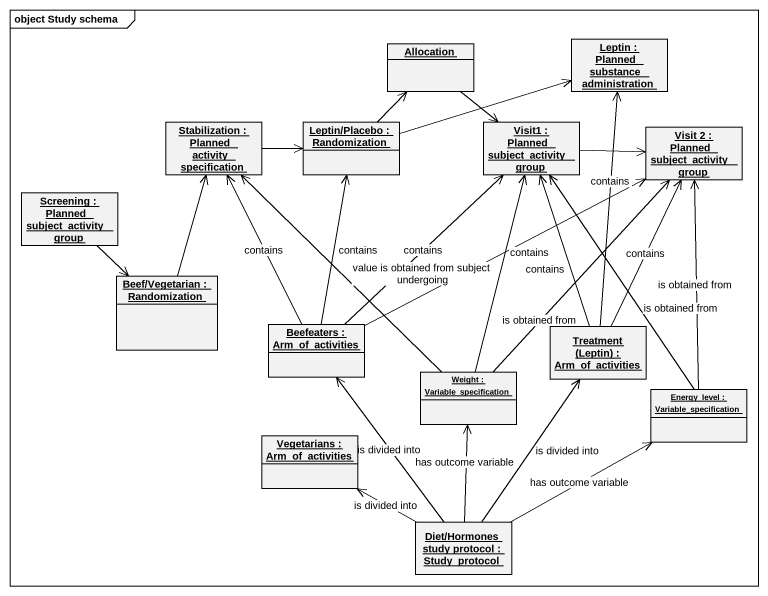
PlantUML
@startuml
mainframe object Study schema
hide circle
hide empty members
object Allocation
object "Leptin : Planned_substance_administration" as Leptin
object "Stabilization : Planned_activity_specification" as Stabilization
object "Leptin/Placebo : Randomization" as Leptin_Placebo
object "Visit1 : Planned_subject_activity_group" as Visit1
object "Visit 2 : Planned_subject_activity_group" as Visit_2
object "Screening : Planned_subject_activity_group" as Screening
object "Beef/Vegetarian : Randomization" as Beef_Vegetarian
object "Beefeaters : Arm_of_activities" as Beefeaters
object "Treatment (Leptin) : Arm_of_activities" as Treatment_Leptin
object "Weight : Variable_specification" as Weight
object "Energy_level : Variable_specification" as Energy_level
object "Vegetarians : Arm_of_activities" as Vegetarians
object "Diet/Hormones study protocol : Study_protocol" as Diet_Hormones_study_protocol
Allocation --> Visit1
Stabilization -right-> Leptin_Placebo
Leptin_Placebo -up-> Allocation
Leptin_Placebo -right-> Leptin
Visit1 -right-> Visit_2
Screening --> Beef_Vegetarian
Beef_Vegetarian -up-> Stabilization
Beefeaters -up-> Stabilization : contains
Beefeaters -up-> Leptin_Placebo : contains
Beefeaters -up-> Visit1 : contains
Beefeaters -right-> Visit_2 : contains
Treatment_Leptin -up-> Leptin : contains
Treatment_Leptin -up-> Visit1 : contains
Treatment_Leptin -up-> Visit_2 : contains
Weight -up-> Stabilization
Weight -up-> Visit1 : value is obtained from subject undergoing
Weight -up-> Visit_2 : is obtained from
Energy_level -up-> Visit1 : is obtained from
Energy_level -up-> Visit_2 : is obtained from
Diet_Hormones_study_protocol -up-> Beefeaters : is divided into
Diet_Hormones_study_protocol -up-> Treatment_Leptin : is divided into
Diet_Hormones_study_protocol -up-> Weight : has outcome variable
Diet_Hormones_study_protocol -right-> Energy_level : has outcome variable
Diet_Hormones_study_protocol -left-> Vegetarians : is divided into
@enduml
